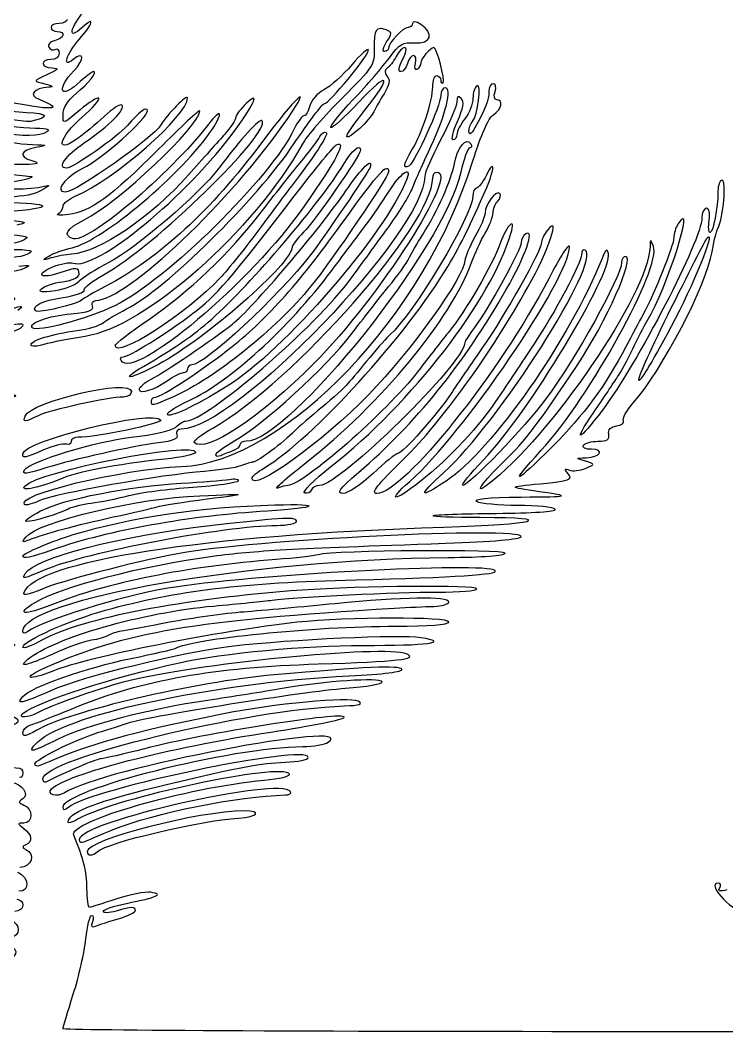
# Model space of a CAD drawing. Extents: x 131 to 482, y 16 to 824.
# Drawn here: x 204.8 to 345.5, y 18.9 to 220.3 of the extents above; entities that cross this region are included whole.
import ezdxf

# ---------------------------------------------------------------- set-up
doc = ezdxf.new("R2010")
doc.units = 0
doc.layers.add('Vrstva_1', color=7, linetype='CONTINUOUS')

msp = doc.modelspace()

# ---------------------------------------------------------------- linework, layer by layer
at = {"layer": 'Vrstva_1', "color": 7}
for points in [[(333.761669, 161.660013)], [(223.742897, 155.541402)], [(224.910941, 152.537414)], [(229.34291, 151.393408)], [(228.542916, 146.811231)], [(230.942897, 144.485688)], [(205.778954, 141.485641)], [(234.1429, 141.938192)], [(239.477278, 136.217962)], [(205.3429, 133.992794)], [(205.782894, 127.64469)], [(208.881445, 122.608715)], [(205.950336, 117.426898)], [(205.342872, 113.648287)], [(205.783801, 110.151921)], [(223.342872, 59.172605)], [(220.182866, 54.788513)]]:
    msp.add_lwpolyline(points, close=True, dxfattribs=at)
for points in [[(243.754503, 133.818917), (243.754447, 133.81903)], [(213.352503, 19.495587), (213.353099, 19.494595)]]:
    msp.add_lwpolyline(points, dxfattribs=at)
for points in [[(217.154642, 218.882069), (214.17353, 216.10474), (214.618059, 218.620148), (217.793146, 222.494797)], [(212.542985, 219.685861), (211.662998, 219.685861), (210.942998, 219.325861), (210.942998, 218.885839)], [(214.143001, 220.485855), (214.143001, 220.045861), (213.423001, 219.685861), (212.542985, 219.685861)], [(216.542982, 216.485858), (219.337546, 219.615959), (219.772834, 221.32131), (217.154642, 218.882069)], [(282.943168, 219.69275), (282.943225, 219.249014), (282.535432, 218.885953), (282.037045, 218.885953)], [(284.543178, 219.500277), (283.594762, 220.092576), (282.943168, 220.170954), (282.943168, 219.69275)], [(210.942998, 218.885839), (210.942998, 218.445846), (211.482998, 218.085846), (212.142988, 218.085846)], [(212.142988, 218.085846), (213.938992, 218.085846), (213.58914, 216.736838), (211.662488, 216.233008)], [(277.699612, 218.391959), (275.684037, 219.165392), (275.209971, 218.440998), (275.29861, 214.723276)], [(277.75347, 215.98937), (278.889086, 217.722501), (278.884267, 217.937395), (277.699612, 218.391959)], [(282.037045, 218.885953), (281.031851, 218.885953), (278.143206, 215.827767), (278.143206, 214.763556)], [(283.384012, 215.801065), (286.607452, 215.523269), (287.311833, 217.771228), (284.543178, 219.500277)], [(210.142834, 198.085861), (204.705048, 194.571694), (165.52296, 204.897657), (143.521234, 215.643175)], [(158.942812, 215.90983), (189.932519, 204.68863), (198.16039, 202.256192), (206.074522, 201.976072)], [(211.662488, 216.233008), (210.719996, 215.986394), (210.2173, 215.41286), (210.517773, 214.926661)], [(215.362324, 212.501906), (213.085083, 210.611962), (213.972667, 213.606907), (216.542982, 216.485858)], [(277.324787, 214.085962), (276.874645, 214.085962), (277.067684, 214.942507), (277.75347, 215.98937)], [(278.322412, 212.862359), (280.337306, 215.642041), (280.969489, 216.009099), (283.384012, 215.801065)], [(210.517773, 214.926661), (210.812462, 214.449874), (211.388661, 214.266869), (211.798267, 214.520032)], [(212.542985, 213.733077), (212.542985, 213.0192), (211.858815, 212.485861), (210.942998, 212.485861)], [(211.798267, 214.520032), (212.207873, 214.773165), (212.542985, 214.419118), (212.542985, 213.733077)], [(215.48478, 210.233735), (217.670944, 212.515597), (217.572724, 214.33629), (215.362324, 212.501906)], [(265.334179, 203.686072), (266.274913, 203.686072), (274.144229, 213.223493), (274.137936, 214.356047)], [(275.29861, 214.723276), (275.376563, 211.4532), (275.068154, 210.974372), (268.961817, 204.881811)], [(274.137936, 214.356047), (274.135102, 214.867559), (272.659073, 213.566683), (270.857854, 211.465219)], [(278.143206, 214.763556), (278.143206, 214.390885), (277.774929, 214.085962), (277.324787, 214.085962)], [(281.391738, 214.885928), (280.955911, 214.885928), (280.172784, 214.075928), (279.651436, 213.085928)], [(280.943042, 212.485946), (281.625653, 213.805928), (281.827565, 214.885928), (281.391738, 214.885928)], [(287.159272, 214.885928), (286.494378, 214.885928), (284.543036, 212.577024), (284.543036, 211.790296)], [(288.998476, 207.874715), (289.467241, 208.34348), (287.751005, 214.885928), (287.159272, 214.885928)], [(210.942998, 212.485861), (208.727949, 212.485861), (208.918239, 210.901266), (211.14284, 210.820592)], [(271.108097, 204.526063), (273.809599, 207.363997), (277.056034, 211.115339), (278.322412, 212.862359)], [(279.651436, 213.085928), (279.130088, 212.095928), (278.330547, 211.043367), (277.874736, 210.74692)], [(280.597385, 210.085937), (280.013618, 210.085937), (280.133921, 210.921279), (280.943042, 212.485946)], [(281.911243, 211.685924), (281.68107, 210.805937), (281.089877, 210.085937), (280.597385, 210.085937)], [(283.129659, 213.28594), (282.689666, 213.28594), (282.14136, 212.56594), (281.911243, 211.685924)], [(283.510942, 211.684847), (283.741115, 212.56543), (283.569619, 213.28594), (283.129659, 213.28594)], [(283.81765, 210.532054), (283.41868, 210.285439), (283.280689, 210.80418), (283.510942, 211.684847)], [(284.543036, 211.790296), (284.543036, 211.344832), (284.216627, 210.778639), (283.81765, 210.532054)], [(136.518752, 210.514734), (140.952818, 205.172022), (189.385716, 190.52314), (206.942831, 189.214469)], [(149.742828, 210.843439), (162.810913, 205.019433), (197.155877, 195.90069), (207.229272, 195.580545)], [(208.562122, 204.577654), (220.384466, 199.86018), (191.207628, 205.723616), (176.94284, 210.931909)], [(210.142862, 209.479209), (207.342856, 208.20308), (207.342856, 208.20308), (209.742866, 207.639128)], [(211.14284, 210.820592), (212.636415, 210.76645), (212.466166, 210.537978), (210.142862, 209.479209)], [(216.170935, 207.602986), (212.63718, 204.500296), (212.071102, 206.670614), (215.48478, 210.233735)], [(215.943114, 205.714063), (218.454157, 207.810255), (220.259089, 210.085852), (219.410708, 210.085852)], [(219.410708, 210.085852), (219.18422, 210.085852), (217.726248, 208.968548), (216.170935, 207.602986)], [(270.857854, 211.465219), (269.056664, 209.363726), (266.544204, 207.107178), (265.274595, 206.450674)], [(273.38273, 202.368132), (279.065288, 209.391109), (278.268695, 210.494494), (272.205275, 203.999046)], [(277.874736, 210.74692), (277.304632, 210.37612), (277.308998, 209.876712), (277.88891, 209.146904)], [(206.859436, 200.189169), (204.066034, 199.630488), (179.984869, 205.437033), (170.942831, 208.849521)], [(209.742866, 207.639128), (211.318305, 207.268923), (211.593152, 207.038438), (210.542859, 206.968252)], [(258.063426, 200.742293), (263.352393, 208.485751), (259.71747, 205.127206), (252.861426, 195.935839)], [(277.88891, 209.146904), (278.500116, 208.377496), (278.323517, 207.426416), (277.246267, 205.685943)], [(286.943046, 207.02846), (286.943046, 208.270063), (287.303046, 209.285943), (287.743039, 209.285943)], [(287.743039, 209.285943), (288.183033, 209.285943), (288.543033, 208.865934), (288.543033, 208.352608)], [(288.543033, 208.352608), (288.543033, 207.839282), (288.747978, 207.624217), (288.998476, 207.874715)], [(294.840765, 200.125928), (295.900923, 201.280734), (296.752365, 207.909751), (295.761912, 207.297609)], [(298.996951, 207.685928), (298.527307, 207.685928), (298.143043, 206.98937), (298.143043, 206.138013)], [(299.343033, 206.08594), (299.63435, 207.003798), (299.48675, 207.685928), (298.996951, 207.685928)], [(170.942831, 207.265238), (179.464995, 204.091767), (201.647798, 198.886961), (206.707895, 198.873609)], [(210.542859, 206.968252), (207.443288, 206.761039), (206.361643, 205.455685), (208.562122, 204.577654)], [(213.343092, 201.552406), (213.343092, 202.820343), (214.287483, 204.331975), (215.943114, 205.714063)], [(238.119653, 204.841276), (238.096976, 205.691244), (234.111067, 201.66086), (232.830573, 199.491959)], [(247.743105, 198.61954), (251.595927, 203.900769), (252.572264, 206.343836), (249.782661, 203.72315)], [(265.274595, 206.450674), (264.005042, 205.794142), (262.742037, 204.363524), (262.467955, 203.271534)], [(277.246267, 205.685943), (276.429266, 204.365934), (275.508941, 202.745934), (275.201099, 202.085943)], [(282.807162, 194.485946), (284.790557, 197.750494), (286.943046, 204.278145), (286.943046, 207.02846)], [(286.632907, 195.28594), (289.559792, 201.50966), (290.857124, 206.885934), (289.432063, 206.885934)], [(289.432063, 206.885934), (288.943115, 206.885934), (288.543033, 206.18589), (288.543033, 205.330252)], [(295.761912, 207.297609), (295.311515, 207.019247), (294.943039, 205.87955), (294.943039, 204.76491)], [(298.143043, 206.138013), (298.143043, 204.516935), (297.25954, 202.24698), (295.320472, 198.88594)], [(299.689115, 204.485924), (299.199288, 204.485924), (299.051717, 205.168082), (299.343033, 206.08594)], [(205.011558, 188.390608), (197.581839, 186.648009), (173.014362, 193.264469), (146.142828, 204.244951)], [(215.872106, 185.339282), (223.419606, 188.465556), (238.214245, 201.4344), (238.119653, 204.841276)], [(220.481354, 204.804709), (220.227369, 205.064079), (218.517398, 203.990173), (216.681369, 202.418589)], [(217.136585, 201.009628), (219.230169, 202.837691), (220.73531, 204.54548), (220.481354, 204.804709)], [(217.607306, 195.956787), (222.595489, 199.392265), (225.845864, 202.649754), (225.064891, 203.430728)], [(225.064891, 203.430728), (224.761754, 203.733865), (223.170355, 202.711748), (221.528415, 201.159354)], [(249.782661, 203.72315), (248.660906, 202.669313), (247.737351, 201.41983), (247.730321, 200.946557)], [(259.302875, 195.684718), (262.25136, 200.085449), (264.965448, 203.686072), (265.334179, 203.686072)], [(268.961817, 204.881811), (265.431521, 201.359537), (261.823102, 197.181354), (260.943086, 195.597014)], [(266.631823, 198.930614), (266.392295, 199.170142), (268.406595, 201.688129), (271.108097, 204.526063)], [(272.205275, 203.999046), (269.379445, 200.971843), (266.871379, 198.691058), (266.631823, 198.930614)], [(288.543033, 205.330252), (288.543033, 203.389909), (283.449294, 192.093222), (282.236349, 191.3436)], [(291.722003, 204.045931), (291.710665, 203.18794), (290.270409, 199.790362), (288.522, 196.495767)], [(292.618063, 204.730923), (291.98469, 205.364268), (291.737225, 205.175112), (291.722003, 204.045931)], [(291.863055, 200.170913), (293.04292, 202.838202), (293.251436, 204.09755), (292.618063, 204.730923)], [(294.943039, 204.76491), (294.943039, 203.650271), (294.223039, 201.822973), (293.343052, 200.704224)], [(299.017502, 201.518107), (300.654794, 202.54062), (301.095043, 204.485924), (299.689115, 204.485924)], [(206.074522, 201.976072), (210.453341, 201.821017), (210.822072, 200.981707), (206.859436, 200.189169)], [(216.681369, 202.418589), (213.356472, 199.572633), (213.343092, 199.569146), (213.343092, 201.552406)], [(217.305899, 190.868428), (220.993716, 192.595691), (230.143102, 200.735858), (230.143102, 202.289584)], [(217.543102, 180.569225), (224.333722, 183.996), (240.543105, 199.264337), (240.543105, 202.23394)], [(230.143102, 202.289584), (230.143102, 203.320261), (228.417029, 202.058844), (226.16462, 199.381975)], [(240.543105, 202.23394), (240.543105, 202.584359), (236.853105, 199.166882), (232.343099, 194.639556)], [(243.003946, 198.567241), (245.307322, 202.061225), (244.831669, 202.881175), (242.354954, 199.685991)], [(262.467955, 203.271534), (262.193845, 202.179543), (261.66558, 201.286091), (261.293902, 201.286091)], [(269.810821, 197.084976), (269.597089, 197.298709), (271.204475, 199.676069), (273.38273, 202.368132)], [(275.201099, 202.085943), (274.43787, 200.449616), (270.292314, 196.603455), (269.810821, 197.084976)], [(294.946271, 192.325663), (296.565392, 197.566328), (298.047232, 200.912145), (299.017502, 201.518107)], [(215.943114, 196.556882), (211.652538, 193.619537), (212.562884, 197.015953), (217.136585, 201.009628)], [(232.830573, 199.491959), (231.308283, 196.91348), (215.917773, 186.085843), (213.774979, 186.085843)], [(242.354954, 199.685991), (234.372563, 189.388148), (218.11638, 175.711096), (215.192557, 176.833077)], [(221.528415, 201.159354), (219.886503, 199.606961), (217.373108, 197.535855), (215.943114, 196.556882)], [(219.857505, 164.514189), (226.095029, 164.675764), (246.910456, 184.413515), (258.063426, 200.742293)], [(221.391218, 169.635061), (231.34074, 175.050255), (255.105417, 198.190431), (252.940541, 200.355307)], [(252.940541, 200.355307), (252.479883, 200.815965), (248.783675, 196.729455), (244.382236, 190.893288)], [(247.730321, 200.946557), (247.721817, 200.473228), (246.733291, 198.978548), (245.530324, 197.624976)], [(261.293902, 201.286091), (260.922251, 201.286091), (260.062135, 200.116091), (259.382529, 198.686069)], [(290.988028, 196.485931), (290.572781, 196.485931), (290.965351, 198.14417), (291.863055, 200.170913)], [(293.343052, 200.704224), (292.463036, 199.585502), (291.743036, 198.178724), (291.743036, 197.578063)], [(294.154838, 198.125943), (294.149169, 198.807931), (294.457011, 199.707931), (294.840765, 200.125928)], [(206.707895, 198.873609), (209.995574, 198.865106), (210.994021, 198.635783), (210.142834, 198.085861)], [(226.16462, 199.381975), (224.222321, 197.073666), (215.376582, 190.885861), (214.01907, 190.885861)], [(215.147259, 175.020945), (221.241124, 176.390135), (237.373234, 190.026057), (243.003946, 198.567241)], [(215.36564, 171.966643), (219.792393, 170.267953), (237.985404, 185.244293), (247.743105, 198.61954)], [(259.382529, 198.686069), (254.83638, 189.120132), (233.767593, 168.354369), (223.648815, 163.466334)], [(245.530324, 197.624976), (244.327357, 196.271433), (241.090362, 192.637332), (238.337014, 189.549184)], [(265.754075, 197.941181), (266.182078, 197.513178), (263.266617, 193.05102), (258.792043, 187.285691)], [(264.479193, 197.143427), (264.888232, 197.87434), (265.461908, 198.23332), (265.754075, 197.941181)], [(291.743036, 197.578063), (291.743036, 196.977373), (291.403276, 196.485931), (290.988028, 196.485931)], [(295.320472, 198.88594), (294.596816, 197.631581), (294.162236, 197.34823), (294.154838, 198.125943)], [(207.229272, 195.580545), (210.464992, 195.477647), (210.481007, 195.463757), (207.911344, 194.980535)], [(214.01907, 190.885861), (212.085927, 190.885861), (213.836519, 193.359657), (217.607306, 195.956787)], [(260.943086, 195.597014), (251.368192, 178.358315), (229.703788, 159.18497), (217.743086, 157.364306)], [(252.861426, 195.935839), (242.785848, 182.428299), (232.556519, 173.007014), (221.827073, 167.353002)], [(226.000976, 162.838715), (233.74194, 166.731676), (251.91114, 184.652192), (259.302875, 195.684718)], [(259.384598, 185.285679), (263.611706, 190.785685), (267.401599, 195.405676), (267.806585, 195.55234)], [(260.551706, 191.950101), (262.30278, 194.075518), (264.070154, 196.412513), (264.479193, 197.143427)], [(267.806585, 195.55234), (269.777004, 196.265962), (267.98205, 192.8664), (261.342913, 183.31132)], [(269.097228, 191.485672), (270.833647, 194.440961), (272.54291, 195.891279), (272.54291, 194.409326)], [(288.522, 196.495767), (286.773562, 193.201143), (285.34303, 189.935065), (285.34303, 189.237827)], [(291.250517, 191.805307), (291.831846, 194.979458), (293.639613, 197.147225), (294.518891, 195.724545)], [(294.518891, 195.724545), (294.804028, 195.26315), (294.705411, 194.885688), (294.29949, 194.885688)], [(207.911344, 194.980535), (204.850295, 194.405102), (204.437628, 193.099351), (207.095618, 192.39942)], [(232.343099, 194.639556), (222.86444, 185.124472), (218.796214, 182.169751), (214.453338, 181.646334)], [(272.54291, 194.409326), (272.54291, 193.429786), (263.458012, 180.323858), (261.244834, 178.11068)], [(282.236349, 191.3436), (280.927111, 190.53445), (281.149177, 191.757005), (282.807162, 194.485946)], [(282.895574, 186.896296), (283.502636, 188.430605), (285.184432, 192.205928), (286.632907, 195.28594)], [(294.29949, 194.885688), (293.893625, 194.885688), (293.100094, 192.711061), (292.536057, 190.053184)], [(209.012264, 186.421011), (203.568129, 183.330085), (184.543943, 185.87177), (169.394207, 191.714117)], [(175.742821, 192.002513), (188.405666, 187.902283), (203.856724, 185.73738), (209.555127, 187.26497)], [(207.095618, 192.39942), (211.120248, 191.339603), (203.285146, 191.294277), (196.142831, 192.335924)], [(236.943048, 131.457231), (257.644352, 132.419197), (285.454318, 161.602894), (294.946271, 192.325663)], [(242.942916, 160.831757), (250.677899, 167.702854), (264.955697, 184.436986), (269.097228, 191.485672)], [(252.761958, 182.085676), (255.295253, 185.385685), (258.800604, 189.824655), (260.551706, 191.950101)], [(269.481464, 180.685672), (276.197987, 190.060951), (278.142894, 192.178233), (278.142894, 190.114724)], [(269.636973, 186.327184), (272.739606, 190.915313), (275.253483, 193.31966), (274.403146, 190.885691)], [(278.262034, 186.285685), (280.626695, 189.980986), (282.857448, 191.503843), (281.777675, 188.685694)], [(284.98252, 177.685682), (287.920233, 182.333565), (290.636391, 188.452091), (291.250517, 191.805307)], [(297.680457, 187.006847), (299.329767, 190.822762), (299.284186, 192.852085), (297.624898, 189.485943)], [(206.139606, 176.971181), (201.59839, 172.374123), (160.868869, 180.996491), (142.02936, 190.543209)], [(213.774979, 186.085843), (211.604859, 186.085843), (213.988711, 189.314731), (217.305899, 190.868428)], [(238.337014, 189.549184), (230.67182, 180.951959), (220.722469, 174.201902), (215.039203, 173.742945)], [(244.382236, 190.893288), (240.464103, 185.69795), (227.849958, 174.882047), (222.448173, 172.086094)], [(292.536057, 190.053184), (289.427584, 175.405351), (258.370957, 136.485694), (249.790966, 136.485694)], [(274.403146, 190.885691), (274.10925, 190.044369), (265.035294, 176.735254), (262.676443, 173.685685)], [(278.142894, 190.114724), (278.142894, 189.095726), (266.89502, 172.517868), (262.69674, 167.349175)], [(287.742898, 190.085669), (292.317619, 190.085669), (276.290169, 165.094214), (263.342897, 152.038998)], [(286.942904, 188.85909), (286.942904, 189.533707), (287.302904, 190.085669), (287.742898, 190.085669)], [(297.624898, 189.485943), (296.91995, 188.05595), (296.02817, 186.88595), (295.643112, 186.88595)], [(206.942831, 189.214469), (207.602821, 189.165146), (206.733634, 188.794517), (205.011558, 188.390608)], [(209.555127, 187.26497), (210.8797, 187.620038), (210.739073, 187.401317), (209.012264, 186.421011)], [(285.34303, 189.237827), (285.34303, 178.166013), (247.539634, 138.885931), (236.884059, 138.885931)], [(243.143949, 139.130022), (259.245842, 148.255795), (286.942904, 179.702872), (286.942904, 188.85909)], [(281.777675, 188.685694), (277.680762, 177.992646), (257.271143, 154.444507), (246.026812, 147.43715)], [(343.728482, 178.885871), (344.806951, 181.043178), (345.459628, 188.48588), (344.570343, 188.48588)], [(344.570343, 188.48588), (344.115184, 188.48588), (343.738828, 187.49588), (343.733981, 186.285883)], [(213.343092, 183.255449), (213.343092, 183.825411), (214.481146, 184.76314), (215.872106, 185.339282)], [(247.053549, 159.794561), (250.888229, 162.803707), (264.7141, 179.047304), (269.636973, 186.327184)], [(258.792043, 187.285691), (258.450554, 186.845669), (255.773174, 183.245669), (252.842292, 179.285669)], [(273.731562, 179.685694), (274.885914, 181.225672), (276.924648, 184.195672), (278.262034, 186.285685)], [(277.97718, 178.896302), (280.075243, 181.761987), (282.288506, 185.361987), (282.895574, 186.896296)], [(289.926369, 171.285931), (292.963691, 176.443512), (294.185537, 178.920737), (297.680457, 187.006847)], [(295.643112, 186.88595), (295.258082, 186.88595), (294.943039, 186.155688), (294.943039, 185.263115)], [(300.281329, 185.814198), (299.562406, 186.533121), (297.401414, 183.679455), (297.368362, 181.967584)], [(299.889581, 184.312602), (300.410249, 184.833269), (300.586535, 185.508992), (300.281329, 185.814198)], [(329.661496, 160.485874), (333.630709, 167.024948), (339.465402, 185.445978), (335.742917, 179.685893)], [(343.733981, 186.285883), (343.719808, 182.92629), (342.801269, 178.085877), (342.176655, 178.085877)], [(205.742812, 170.948013), (198.271026, 167.446375), (165.091357, 174.218428), (141.819993, 183.994809)], [(199.501801, 184.105644), (210.323996, 184.085802), (212.746286, 183.031398), (203.616629, 182.315452)], [(261.342913, 183.31132), (250.851776, 168.212069), (227.443669, 148.439367), (224.910941, 152.537414)], [(239.139643, 161.916831), (243.908906, 165.525732), (246.468535, 168.480312), (259.384598, 185.285679)], [(294.943039, 185.263115), (294.943039, 181.516819), (283.136632, 161.818781), (278.418875, 157.693975)], [(298.942923, 181.971666), (298.942923, 182.738523), (299.368913, 183.791934), (299.889581, 184.312602)], [(214.453338, 181.646334), (212.742714, 181.440255), (211.793108, 181.484759), (212.343114, 181.745263)], [(212.343114, 181.745263), (212.893092, 182.005767), (213.343092, 182.685515), (213.343092, 183.255449)], [(230.342916, 160.691613), (238.291347, 166.104369), (246.526588, 173.963083), (252.761958, 182.085676)], [(297.368362, 181.967584), (297.354189, 181.24251), (296.447272, 179.08251), (295.352561, 177.167594)], [(297.372189, 177.915203), (298.236104, 179.379411), (298.942923, 181.204809), (298.942923, 181.971666)], [(302.519707, 177.88595), (303.542929, 181.354252), (301.704945, 179.647909), (300.365376, 175.885937)], [(305.958784, 167.285934), (309.972643, 174.433436), (312.54378, 181.999871), (309.780624, 178.533043)], [(341.433723, 182.885868), (340.943783, 182.885868), (340.542935, 182.001827), (340.542935, 180.921317)], [(341.972277, 180.485887), (342.183742, 181.926539), (341.969443, 182.885868), (341.433723, 182.885868)], [(198.942809, 180.740013), (206.113385, 180.250072), (206.874459, 180.074013), (204.142825, 179.537244)], [(215.192557, 176.833077), (213.294592, 177.561383), (214.090929, 178.827137), (217.543102, 180.569225)], [(252.842292, 179.285669), (249.91141, 175.325669), (246.215061, 170.700973), (244.628169, 169.008548)], [(247.025288, 155.365937), (254.1157, 161.003764), (260.698513, 168.426028), (269.481464, 180.685672)], [(266.833054, 170.485682), (269.472875, 174.005688), (272.577209, 178.145688), (273.731562, 179.685694)], [(340.542935, 180.921317), (340.542935, 176.704498), (327.646857, 151.828384), (320.732816, 142.708224)], [(335.742917, 179.685893), (335.316387, 179.025874), (334.961915, 177.826224), (334.955169, 177.019965)], [(342.176655, 178.085877), (341.870428, 178.085877), (341.778387, 179.165877), (341.972277, 180.485887)], [(206.542834, 173.856586), (202.387555, 171.457398), (180.149703, 173.933121), (168.232428, 178.121792)], [(198.24404, 177.788154), (203.285089, 177.72806), (206.553294, 177.389943), (206.139606, 176.971181)], [(261.244834, 178.11068), (259.978768, 176.844614), (258.942903, 175.506888), (258.942903, 175.137931)], [(266.679247, 131.459216), (282.860028, 144.196923), (298.593269, 164.577317), (302.519707, 177.88595)], [(270.752803, 169.00285), (272.628176, 171.578551), (275.879146, 176.030589), (277.97718, 178.896302)], [(282.194821, 172.885691), (282.615625, 173.765679), (283.870091, 175.925679), (284.98252, 177.685682)], [(294.663232, 172.069483), (295.289263, 173.820416), (296.508302, 176.450995), (297.372189, 177.915203)], [(301.588554, 166.681956), (305.36263, 173.245436), (307.351757, 178.927455), (305.467795, 177.763124)], [(305.467795, 177.763124), (304.959118, 177.448734), (304.542935, 176.660277), (304.542935, 176.010973)], [(309.780624, 178.533043), (309.099883, 177.678935), (308.542932, 176.468258), (308.542932, 175.842624)], [(341.605701, 177.015175), (343.387162, 178.796608), (338.771764, 167.457685), (334.408961, 159.334469)], [(342.556469, 174.233225), (342.871143, 176.132183), (343.398557, 178.22588), (343.728482, 178.885871)], [(300.365376, 175.885937), (298.857487, 171.651288), (293.40771, 162.237742), (290.219499, 158.360712)], [(295.352561, 177.167594), (294.257849, 175.252677), (293.35765, 173.14594), (293.352123, 172.48595)], [(304.542935, 176.010973), (304.542935, 174.656863), (298.085924, 162.938551), (295.246318, 159.139304)], [(308.542932, 175.842624), (308.542932, 174.338589), (301.466778, 161.836469), (296.78298, 155.065238)], [(308.552145, 134.685893), (318.239178, 145.251496), (332.504476, 171.183402), (330.886432, 175.285871)], [(314.142917, 175.18782), (314.142917, 176.079883), (312.292545, 173.226869), (310.031008, 168.847824)], [(334.955169, 177.019965), (334.940995, 175.485345), (331.05875, 165.810416), (328.799934, 161.685893)], [(330.886432, 175.285871), (330.273298, 176.840476), (330.253795, 176.837556), (330.199143, 175.18354)], [(333.761669, 161.660013), (337.785959, 169.815402), (341.315773, 176.725219), (341.605701, 177.015175)], [(199.742831, 174.667096), (206.444047, 174.757521), (207.819247, 174.593679), (206.542834, 173.856586)], [(210.943111, 172.99165), (209.156519, 172.47172), (209.106941, 172.511348), (210.478314, 173.363216)], [(210.478314, 173.363216), (211.32267, 173.88771), (213.42371, 174.633676), (215.147259, 175.020945)], [(215.039203, 173.742945), (213.886352, 173.649969), (212.043095, 173.311767), (210.943111, 172.99165)], [(258.942903, 175.137931), (258.942903, 171.937191), (241.755766, 156.850016), (232.324872, 151.772145)], [(262.676443, 173.685685), (256.146129, 165.243033), (241.541524, 151.685688), (238.977077, 151.685688)], [(282.358494, 128.490718), (293.031071, 137.885102), (314.142917, 168.902249), (314.142917, 175.18782)], [(289.134454, 130.251005), (300.078794, 140.142557), (320.625666, 172.457008), (317.283987, 174.522274)], [(297.095726, 132.83246), (305.684249, 141.634743), (322.848113, 170.017824), (321.926088, 173.893238)], [(330.199143, 175.18354), (329.894419, 165.958016), (310.293043, 137.230186), (297.905783, 127.854312)], [(316.542926, 173.601326), (316.542926, 172.000715), (311.24262, 162.066898), (306.983906, 155.685855)], [(315.691512, 151.563515), (321.499276, 160.273587), (327.280734, 173.285858), (325.342913, 173.285858)], [(317.283987, 174.522274), (316.876394, 174.774274), (316.542926, 174.359849), (316.542926, 173.601326)], [(321.926088, 173.893238), (321.675222, 174.947811), (321.36378, 174.703266), (320.643241, 172.885861)], [(325.342913, 173.285858), (324.90292, 173.285858), (324.54292, 172.735597), (324.54292, 172.063049)], [(326.855877, 144.109134), (332.654088, 150.712923), (341.458129, 167.604888), (342.556469, 174.233225)], [(204.542821, 171.365783), (206.735647, 171.62572), (206.995867, 171.535294), (205.742812, 170.948013)], [(211.162711, 171.139011), (212.823473, 171.843959), (214.714806, 172.216403), (215.36564, 171.966643)], [(222.448173, 172.086094), (219.897927, 170.766085), (217.256009, 169.08412), (216.577253, 168.348387)], [(253.424415, 131.206819), (262.837225, 136.767118), (281.968872, 157.773657), (289.926369, 171.285931)], [(261.742938, 132.265077), (276.640957, 143.94875), (290.676813, 160.919717), (294.663232, 172.069483)], [(293.352123, 172.48595), (293.326611, 169.391424), (282.575798, 154.392576), (274.237914, 145.817802)], [(278.167499, 167.285679), (279.961716, 169.485676), (281.774018, 172.005676), (282.194821, 172.885691)], [(320.643241, 172.885861), (314.29715, 156.878844), (298.682419, 134.573386), (289.621559, 128.571704)], [(324.54292, 172.063049), (324.54292, 169.404576), (315.308636, 152.757496), (309.488854, 144.924378)], [(212.679473, 170.013657), (208.946585, 168.712356), (207.67261, 169.657569), (211.162711, 171.139011)], [(216.543095, 169.79142), (216.543095, 171.114094), (215.936141, 171.149017), (212.679473, 170.013657)], [(213.246232, 168.254532), (215.287007, 168.528359), (216.543095, 169.113827), (216.543095, 169.79142)], [(217.578988, 166.625518), (217.488847, 167.090428), (219.204204, 168.444737), (221.391218, 169.635061)], [(238.321792, 144.548929), (246.572283, 148.372696), (258.144043, 158.89955), (266.833054, 170.485682)], [(209.046251, 166.866888), (209.542966, 167.386876), (211.432966, 168.011348), (213.246232, 168.254532)], [(216.577253, 168.348387), (215.898469, 167.612655), (213.723105, 166.765606), (211.743105, 166.466069)], [(221.827073, 167.353002), (219.673253, 166.218038), (217.513253, 164.980602), (217.027083, 164.603197)], [(244.628169, 169.008548), (237.981917, 161.92029), (223.742897, 152.738759), (223.742897, 155.541402)], [(262.69674, 167.349175), (255.759029, 158.807849), (243.555199, 149.000797), (235.344506, 145.368822)], [(237.666166, 140.485946), (241.89798, 140.485946), (263.622818, 159.210312), (270.752803, 169.00285)], [(270.635817, 157.679291), (272.984037, 160.762819), (276.37331, 165.085682), (278.167499, 167.285679)], [(310.031008, 168.847824), (300.476976, 150.348444), (281.060623, 126.085946), (275.810264, 126.085946)], [(281.28422, 133.085934), (288.737632, 140.403005), (298.322617, 153.688224), (305.958784, 167.285934)], [(195.899306, 165.776117), (205.27158, 165.677187), (206.553719, 164.391477), (197.833952, 163.836227)], [(211.743105, 166.466069), (208.985675, 166.048894), (208.354484, 166.142693), (209.046251, 166.866888)], [(213.363899, 165.113915), (215.772469, 165.48035), (217.669243, 166.16058), (217.578988, 166.625518)], [(272.142941, 130.261181), (283.533987, 140.033197), (292.992038, 151.731694), (301.588554, 166.681956)], [(202.948106, 162.859918), (205.378957, 163.533345), (205.556321, 163.492753), (204.310437, 162.54805)], [(207.899127, 162.46338), (206.954793, 163.407713), (209.151105, 164.472973), (213.363899, 165.113915)], [(223.648815, 163.466334), (218.03874, 160.756271), (208.217373, 158.145137), (207.254784, 159.107754)], [(217.027083, 164.603197), (215.786755, 163.640381), (208.443549, 161.918957), (207.899127, 162.46338)], [(214.984976, 161.876835), (218.46113, 162.192047), (219.507653, 162.568772), (219.192043, 163.391244)], [(219.192043, 163.391244), (218.96102, 163.993408), (219.260358, 164.49874), (219.857505, 164.514189)], [(207.254784, 159.107754), (206.362862, 159.999676), (210.456998, 161.466265), (214.984976, 161.876835)], [(221.343086, 160.090781), (222.003105, 160.645691), (224.099155, 161.882249), (226.000976, 162.838715)], [(225.283669, 153.285676), (226.455795, 153.285676), (233.681845, 157.786923), (239.139643, 161.916831)], [(328.799934, 161.685893), (328.077043, 160.365883), (326.542876, 157.485883), (325.390649, 155.285887)], [(334.408961, 159.334469), (326.160935, 143.977238), (325.755269, 145.434671), (333.761669, 161.660013)], [(205.342815, 159.662551), (205.342815, 158.394359), (199.793231, 157.200208), (195.992623, 157.650605)], [(202.064547, 159.483402), (203.867609, 159.941055), (205.342815, 160.021729), (205.342815, 159.662551)], [(216.143099, 158.540967), (218.343095, 158.838463), (220.683095, 159.535871), (221.343086, 160.090781)], [(223.742897, 155.541402), (223.742897, 155.902054), (226.712897, 158.21966), (230.342916, 160.691613)], [(229.34291, 151.393408), (235.695351, 155.085959), (239.257933, 157.558394), (242.942916, 160.831757)], [(230.858878, 148.842227), (233.630198, 150.275339), (242.985039, 156.601956), (247.053549, 159.794561)], [(295.246318, 159.139304), (294.199455, 157.738677), (293.342939, 156.399279), (293.342939, 156.162869)], [(326.770186, 154.88589), (327.692721, 156.86589), (328.993824, 159.38589), (329.661496, 160.485874)], [(206.943086, 155.679931), (206.943086, 156.566438), (211.099329, 157.85898), (216.143099, 158.540967)], [(217.743086, 157.364306), (214.663102, 156.895483), (210.973102, 156.171175), (209.543108, 155.754765)], [(247.554431, 136.615606), (253.145089, 139.758746), (265.745373, 151.257543), (270.635817, 157.679291)], [(278.418875, 157.693975), (277.910595, 157.249559), (276.110595, 155.223043), (274.418878, 153.190602)], [(290.219499, 158.360712), (289.077392, 156.97182), (286.235915, 153.340072), (283.905099, 150.290135)], [(209.543108, 155.754765), (208.113086, 155.338356), (206.943086, 155.304595), (206.943086, 155.679931)], [(231.727357, 145.285682), (232.93931, 145.285682), (241.16222, 150.703994), (247.025288, 155.365937)], [(293.342939, 156.162869), (293.342939, 152.176706), (268.492626, 127.727065), (264.409603, 127.696082)], [(306.983906, 155.685855), (305.368781, 153.265861), (302.342797, 148.708431), (300.259474, 145.558233)], [(325.390649, 155.285887), (321.385465, 147.638551), (316.978781, 141.64954), (310.821846, 135.485887)], [(224.910941, 152.537414), (224.656673, 152.948976), (224.824201, 153.285676), (225.283669, 153.285676)], [(274.418878, 153.190602), (272.727162, 151.158161), (270.769414, 148.818161), (270.068321, 147.990614)], [(296.78298, 155.065238), (294.73645, 152.106633), (291.946422, 148.017458), (290.582929, 145.978214)], [(323.747008, 149.285877), (324.487219, 150.38589), (325.84765, 152.90589), (326.770186, 154.88589)], [(232.324872, 151.772145), (226.734639, 148.762233), (224.279977, 148.45045), (229.34291, 151.393408)], [(238.977077, 151.685688), (238.518261, 151.685688), (238.142897, 151.325688), (238.142897, 150.885694)], [(263.342897, 152.038998), (252.606393, 141.212976), (241.707436, 133.987805), (239.477278, 136.217962)], [(301.203468, 132.562715), (305.304123, 136.508258), (308.082643, 140.152224), (315.691512, 151.563515)], [(205.778954, 141.485698), (206.908418, 144.412923), (226.9429, 149.074016), (226.9429, 146.409562)], [(237.266396, 150.085672), (236.784308, 150.085672), (235.434308, 149.412926), (234.266406, 148.590652)], [(238.142897, 150.885694), (238.142897, 150.445672), (237.748484, 150.085672), (237.266396, 150.085672)], [(283.905099, 150.290135), (277.93965, 142.484202), (261.056472, 127.685934), (258.116179, 127.685934)], [(318.923405, 142.146794), (320.836195, 144.973304), (323.006825, 148.185893), (323.747008, 149.285877)], [(228.542916, 146.811231), (228.542916, 147.269594), (229.585102, 148.18354), (230.858878, 148.842227)], [(234.266406, 148.590652), (231.511839, 146.651301), (228.542916, 145.728255), (228.542916, 146.811231)], [(246.026812, 147.43715), (239.532582, 143.390013), (234.1429, 140.896091), (234.1429, 141.938192)], [(270.068321, 147.990614), (269.367199, 147.163039), (267.040494, 145.045928), (264.897842, 143.285953)], [(192.699842, 146.598633), (205.24193, 146.477877), (208.156768, 145.072346), (196.703666, 144.667956)], [(225.359155, 145.285682), (222.482245, 145.285682), (210.582913, 142.684894), (208.382632, 141.575216)], [(226.9429, 146.409562), (226.9429, 145.791439), (226.230214, 145.285682), (225.359155, 145.285682)], [(235.344506, 145.368822), (230.955766, 143.427458), (230.942897, 143.424879), (230.942897, 144.485688)], [(230.942897, 144.485688), (230.942897, 144.925682), (231.295924, 145.285682), (231.727357, 145.285682)], [(274.237914, 145.817802), (264.908358, 136.223178), (250.942938, 126.208857), (250.942938, 129.113461)], [(290.582929, 145.978214), (287.714721, 141.68846), (280.962516, 134.092488), (279.999247, 134.071937)], [(300.259474, 145.558233), (296.144702, 139.336243), (290.565553, 133.321861), (284.353994, 128.411915)], [(234.1429, 141.938192), (234.1429, 142.308879), (236.023404, 143.483726), (238.321792, 144.548929)], [(264.897842, 143.285953), (262.75519, 141.52595), (260.268809, 139.345002), (259.372579, 138.439389)], [(309.488854, 144.924378), (305.276173, 139.254321), (294.161981, 127.685849), (292.927266, 127.685849)], [(324.892715, 140.566904), (324.632211, 140.988557), (325.515543, 142.582564), (326.855877, 144.109134)], [(208.382632, 141.575216), (205.713445, 140.229014), (205.288447, 140.214387), (205.778954, 141.485641)], [(205.3429, 133.992794), (205.3429, 136.562655), (231.424362, 142.942791), (232.804012, 140.710422)], [(320.732816, 142.708224), (315.889342, 136.319301), (314.737965, 135.96205), (318.923405, 142.146794)], [(232.804012, 140.710422), (233.225212, 140.028917), (219.873436, 137.240759), (216.342913, 137.272932)], [(226.909536, 137.289317), (231.348563, 137.787959), (235.011889, 138.624265), (235.77251, 139.312602)], [(235.77251, 139.312602), (236.485593, 139.957937), (237.337744, 140.485946), (237.666166, 140.485946)], [(239.477278, 136.217962), (239.184516, 136.510724), (240.834535, 137.821153), (243.143949, 139.130022)], [(321.977849, 137.885896), (321.820526, 138.822775), (322.342157, 139.370967), (323.554649, 139.543087)], [(323.554649, 139.543087), (324.551169, 139.684535), (325.153304, 140.14525), (324.892715, 140.566904)], [(194.942812, 137.27503), (205.765688, 137.225707), (203.978529, 135.631049), (192.650576, 135.22955)], [(205.671804, 130.77068), (206.727851, 132.479405), (219.794604, 136.490088), (226.909536, 137.289317)], [(216.342913, 137.272932), (215.57291, 137.281436), (214.94291, 136.895726), (214.94291, 136.419052)], [(235.995936, 137.780844), (236.309732, 136.963106), (235.343854, 136.543465), (232.28153, 136.166995)], [(236.884059, 138.885931), (236.096425, 138.885931), (235.741385, 138.44418), (235.995936, 137.780844)], [(259.372579, 138.439389), (257.228056, 136.272472), (252.007858, 132.375487), (251.188843, 132.330076)], [(319.825077, 136.485893), (321.655436, 136.485893), (322.158047, 136.812728), (321.977849, 137.885896)], [(205.782894, 127.64469), (208.671936, 130.529792), (239.742913, 136.63182), (239.742913, 134.314072)], [(213.942903, 135.894983), (213.392897, 136.083487), (211.383048, 135.57342), (209.476579, 134.761663)], [(232.28153, 136.166995), (227.325266, 135.557688), (215.156132, 132.846831), (210.143061, 131.235307)], [(214.94291, 136.419052), (214.94291, 135.942378), (214.49291, 135.706564), (213.942903, 135.894983)], [(243.754447, 133.81903), (243.760116, 134.185691), (245.470768, 135.444161), (247.554431, 136.615606)], [(248.542957, 135.778989), (248.542957, 135.390302), (247.912957, 134.850076), (247.142954, 134.578488)], [(249.790966, 136.485694), (249.104557, 136.485694), (248.542957, 136.167676), (248.542957, 135.778989)], [(310.821846, 135.485887), (303.195713, 127.851449), (301.851694, 127.377723), (308.552145, 134.685893)], [(318.542797, 134.885877), (317.350205, 134.885877), (316.661244, 135.230372), (316.942781, 135.685871)], [(316.942781, 135.685871), (317.214624, 136.125893), (318.511757, 136.485893), (319.825077, 136.485893)], [(209.476579, 134.761663), (205.497473, 133.067367), (205.3429, 133.038624), (205.3429, 133.992794)], [(233.608088, 132.950494), (226.866535, 132.339572), (216.253621, 130.394183), (213.742919, 129.309109)], [(239.742913, 134.314072), (239.742913, 133.869855), (236.982251, 133.256239), (233.608088, 132.950494)], [(244.742973, 133.618507), (244.192966, 133.361972), (243.748154, 133.452397), (243.754503, 133.818917)], [(247.142954, 134.578488), (246.372951, 134.306929), (245.292951, 133.874872), (244.742973, 133.618507)], [(275.810264, 126.085946), (274.551993, 126.085946), (275.868091, 127.768762), (281.28422, 133.085934)], [(279.999247, 134.071937), (279.638254, 134.063433), (277.414843, 132.264227), (275.058289, 130.07194)], [(317.342778, 132.514356), (315.342794, 133.126384), (315.342794, 133.126384), (317.495565, 133.206151)], [(317.495565, 133.206151), (320.314791, 133.310466), (321.29691, 134.885877), (318.542797, 134.885877)], [(205.690088, 123.87223), (203.744755, 125.817562), (224.623338, 130.884746), (236.943048, 131.457231)], [(210.143061, 131.235307), (206.007993, 129.906028), (205.077691, 129.809339), (205.671804, 130.77068)], [(248.713149, 131.598539), (247.706708, 131.21589), (244.466708, 130.718069), (241.513149, 130.49229)], [(251.188843, 132.330076), (250.833634, 132.310233), (249.71959, 131.981187), (248.713149, 131.598539)], [(250.942938, 129.113461), (250.942938, 129.45858), (252.059618, 130.400617), (253.424415, 131.206819)], [(256.008365, 127.152227), (255.202362, 126.858671), (257.782938, 129.159468), (261.742938, 132.265077)], [(261.439262, 126.187172), (260.873127, 126.375959), (263.21531, 128.732343), (266.679247, 131.459216)], [(292.927266, 127.685849), (292.458019, 127.685849), (294.333817, 130.001839), (297.095726, 132.83246)], [(297.905783, 127.854312), (294.875405, 125.56063), (296.837121, 128.361543), (301.203468, 132.562715)], [(313.954271, 129.939959), (313.11652, 130.9716), (313.14892, 131.109109), (314.142775, 130.740775)], [(314.142775, 130.740775), (314.802794, 130.496145), (316.242794, 130.657436), (317.342778, 131.099216)], [(317.342778, 131.099216), (319.342791, 131.902299), (319.342791, 131.902299), (317.342778, 132.514356)], [(213.742919, 129.309109), (208.966286, 127.244721), (204.433291, 126.296901), (205.782894, 127.64469)], [(241.513149, 130.49229), (233.163247, 129.853956), (211.63828, 126.048898), (208.714428, 124.694306)], [(236.942906, 128.144211), (240.902906, 128.365597), (245.150793, 128.707739), (246.382673, 128.904293)], [(246.382673, 128.904293), (247.614554, 129.100734), (248.43011, 128.950498), (248.195032, 128.57006)], [(269.058308, 126.11469), (267.689769, 126.137367), (268.313505, 126.976025), (272.142941, 130.261181)], [(275.058289, 130.07194), (272.614371, 127.798356), (270.036714, 126.098306), (269.058308, 126.11469)], [(289.621559, 128.571704), (284.098054, 124.913083), (283.917402, 125.535827), (289.134454, 130.251005)], [(308.354258, 128.04103), (314.196917, 128.618504), (314.848063, 128.839294), (313.954271, 129.939959)], [(208.881445, 122.608715), (213.466541, 124.993502), (226.468664, 127.558318), (236.942906, 128.144211)], [(239.182588, 127.293364), (234.460834, 126.971518), (228.692727, 126.21206), (226.364604, 125.605644)], [(248.195032, 128.57006), (247.96004, 128.189735), (243.904371, 127.615209), (239.182588, 127.293364)], [(258.116179, 127.685934), (257.762869, 127.685934), (256.81434, 127.445839), (256.008365, 127.152227)], [(264.409603, 127.696082), (263.67628, 127.690413), (262.93828, 127.271934), (262.76959, 126.76595)], [(284.353994, 128.411915), (279.171927, 124.31571), (277.682292, 124.374501), (282.358494, 128.490718)], [(308.142794, 126.437414), (301.742787, 127.387616), (301.742787, 127.387616), (308.354258, 128.04103)], [(205.950336, 117.426898), (208.452932, 120.50898), (228.080727, 125.177272), (240.542878, 125.654428)], [(226.364604, 125.605644), (224.036481, 124.999257), (220.694689, 124.32257), (218.938399, 124.101893)], [(242.032088, 124.943726), (237.351152, 124.342271), (232.851152, 123.639052), (232.032081, 123.381043)], [(240.542878, 125.654428), (250.542884, 126.037304), (250.542884, 126.037304), (242.032088, 124.943726)], [(262.76959, 126.76595), (262.600929, 126.259937), (262.00228, 125.99949), (261.439262, 126.187172)], [(295.742778, 124.485874), (294.928611, 125.012041), (297.758041, 125.297688), (304.542794, 125.374309)], [(304.542794, 125.374309), (314.542772, 125.487128), (314.542772, 125.487128), (308.142794, 126.437414)], [(208.714428, 124.694306), (207.268702, 124.024507), (205.90776, 123.654557), (205.690088, 123.87223)], [(214.344034, 122.99142), (212.257508, 121.935175), (207.390903, 120.480463), (206.086116, 120.522954)], [(218.938399, 124.101893), (217.182138, 123.881357), (215.114661, 123.381524), (214.344034, 122.99142)], [(215.342878, 117.89915), (227.372349, 121.44498), (240.555379, 123.388356), (255.513577, 123.820951)], [(232.032081, 123.381043), (231.21301, 123.12309), (227.302872, 122.206564), (223.342872, 121.344435)], [(255.513577, 123.820951), (265.371766, 124.10606), (264.263477, 123.206457), (253.987603, 122.582353)], [(303.895559, 123.698126), (300.071537, 123.703795), (296.402797, 124.059345), (295.742778, 124.485874)], [(299.598832, 122.130283), (306.785083, 122.178756), (311.572857, 122.513641), (311.303735, 122.949071)], [(311.303735, 122.949071), (311.053153, 123.354312), (307.719609, 123.691408), (303.895559, 123.698126)], [(206.086116, 120.522954), (205.457335, 120.542797), (206.715237, 121.482028), (208.881445, 122.608715)], [(223.342872, 121.344435), (216.00834, 119.747679), (209.420368, 117.975685), (206.542891, 116.825613)], [(253.987603, 122.582353), (238.51588, 121.642668), (222.358569, 118.738375), (211.417631, 114.93034)], [(242.542862, 119.709553), (258.230302, 121.50462), (259.742869, 121.572879), (259.742869, 120.485707)], [(296.409458, 121.285871), (291.056117, 121.285871), (286.84766, 121.457367), (287.057339, 121.667102)], [(287.057339, 121.667102), (287.267102, 121.876866), (292.910683, 122.085213), (299.598832, 122.130283)], [(289.142787, 119.386176), (307.369757, 119.94205), (312.510189, 121.285871), (296.409458, 121.285871)], [(205.547165, 106.30406), (207.646305, 112.634192), (241.509691, 117.933562), (289.142787, 119.386176)], [(205.783801, 110.151921), (207.692169, 113.239757), (224.740721, 117.672491), (242.542862, 119.709553)], [(255.942884, 119.673213), (245.532506, 119.638913), (217.816957, 114.346658), (209.598355, 110.823761)], [(304.542794, 117.500173), (304.542794, 119.543556), (250.538434, 116.857389), (236.142799, 114.097946)], [(259.742869, 120.485707), (259.742869, 120.045713), (258.032869, 119.680072), (255.942884, 119.673213)], [(206.542891, 116.825613), (205.16925, 116.276627), (205.085401, 116.361694), (205.950336, 117.426898)], [(205.342872, 113.648287), (205.342872, 114.151578), (211.481014, 116.760841), (215.342878, 117.89915)], [(289.542784, 116.181553), (298.684205, 116.49668), (304.542794, 117.011707), (304.542794, 117.500173)], [(211.417631, 114.93034), (206.631417, 113.264504), (205.342872, 112.992548), (205.342872, 113.648287)], [(243.159143, 113.613307), (251.872305, 114.75618), (257.935243, 115.091858), (289.542784, 116.181553)], [(301.342791, 114.227093), (301.342791, 115.040438), (267.268768, 114.742517), (264.142777, 113.901817)], [(205.342787, 98.66948), (205.342787, 105.023395), (251.582236, 113.04618), (289.942781, 113.348041)], [(207.782906, 104.39331), (212.931899, 107.524602), (229.338034, 111.800494), (243.159143, 113.613307)], [(236.142799, 114.097946), (226.975158, 112.340665), (212.569206, 108.572428), (209.024906, 107.004614)], [(255.742787, 112.936904), (237.946314, 111.537666), (222.104245, 108.361672), (211.238623, 104.014715)], [(264.142777, 113.901817), (263.26279, 113.665124), (259.48279, 113.230942), (255.742787, 112.936904)], [(289.942781, 113.348041), (296.846192, 113.402466), (301.342791, 113.749087), (301.342791, 114.227093)], [(209.598355, 110.823761), (205.44696, 109.044283), (205.056771, 108.975543), (205.783801, 110.151921)], [(299.368346, 110.726957), (297.616791, 112.478513), (250.037921, 109.916929), (234.182273, 107.217439)], [(221.788522, 102.850583), (236.062834, 106.773817), (249.092481, 108.357477), (271.610283, 108.906094)], [(271.610283, 108.906094), (291.490186, 109.39045), (300.137613, 109.95772), (299.368346, 110.726957)], [(209.024906, 107.004614), (206.613643, 105.937994), (205.340746, 105.6816), (205.547165, 106.30406)], [(234.182273, 107.217439), (224.899603, 105.637011), (209.248843, 100.814173), (206.342793, 98.638583)], [(260.942803, 106.847575), (237.145782, 105.118668), (216.91262, 101.223581), (209.142799, 96.875546)], [(295.742778, 107.096457), (295.742778, 107.86011), (272.602267, 107.694567), (260.942803, 106.847575)], [(287.942797, 106.463367), (292.232778, 106.452028), (295.742778, 106.73606), (295.742778, 107.096457)], [(243.342799, 103.688561), (248.182787, 104.12589), (253.402787, 104.649817), (254.942793, 104.852891)], [(254.942793, 104.852891), (259.928028, 105.510246), (279.929316, 106.486356), (287.942797, 106.463367)], [(290.142794, 104.485748), (290.142794, 105.62125), (280.873111, 105.483175), (267.520031, 104.148822)], [(211.238623, 104.014715), (205.492853, 101.716072), (203.702944, 101.912145), (207.782906, 104.39331)], [(205.342787, 95.516419), (205.342787, 96.716353), (214.776091, 100.923279), (221.788522, 102.850583)], [(206.323461, 93.078482), (211.716658, 97.420989), (229.092043, 102.400923), (243.342799, 103.688561)], [(209.863905, 91.453153), (226.013363, 98.592491), (239.194834, 100.833222), (279.342799, 103.264016)], [(267.520031, 104.148822), (261.262551, 103.523528), (253.082784, 102.776683), (249.34278, 102.489194)], [(279.342799, 103.264016), (281.98279, 103.42389), (285.492784, 103.584161), (287.142775, 103.620217)], [(287.142775, 103.620217), (288.792794, 103.656217), (290.142794, 104.045754), (290.142794, 104.485748)], [(249.34278, 102.489194), (245.602777, 102.201732), (238.942777, 101.281294), (234.542784, 100.443798)], [(290.142794, 100.485865), (290.142794, 101.561613), (269.905697, 101.529043), (259.911275, 100.437109)], [(259.911275, 100.437109), (244.661363, 98.771131), (217.750371, 93.416542), (211.484614, 90.801468)], [(234.542784, 100.443798), (230.14279, 99.606302), (225.82279, 98.812715), (224.942803, 98.680252)], [(235.681007, 95.244009), (238.85598, 97.181348), (263.302957, 99.648964), (279.542784, 99.671244)], [(279.542784, 99.671244), (286.066403, 99.679748), (290.142794, 99.993515), (290.142794, 100.485865)], [(206.342793, 98.638583), (205.714777, 98.168428), (205.342787, 98.179909), (205.342787, 98.66948)], [(209.142799, 96.875546), (207.052787, 95.705972), (205.342787, 95.094369), (205.342787, 95.516419)], [(219.012242, 96.874271), (217.755133, 96.715247), (214.288418, 95.479483), (211.30844, 94.128293)], [(222.32033, 97.801512), (221.757965, 97.450611), (220.269322, 97.03338), (219.012242, 96.874271)], [(224.942803, 98.680252), (224.062787, 98.547874), (222.882667, 98.152384), (222.32033, 97.801512)], [(284.542781, 97.372913), (280.573177, 97.995203), (258.631603, 97.001093), (247.342796, 95.687461)], [(272.942793, 95.84246), (285.974702, 95.805043), (290.628113, 96.418942), (284.542781, 97.372913)], [(197.660443, 95.214671), (203.38878, 96.568356), (205.650374, 96.37268), (201.688021, 94.86618)], [(247.342796, 95.687461), (237.354554, 94.525172), (217.204135, 89.624891), (210.878992, 86.820038)], [(281.74278, 94.137477), (277.33176, 95.957972), (238.906182, 92.13154), (225.342799, 88.521165)], [(226.880992, 93.245074), (231.467023, 94.189493), (235.427023, 95.089039), (235.681007, 95.244009)], [(236.542796, 92.403326), (245.195269, 94.307414), (261.781716, 95.87452), (272.942793, 95.84246)], [(211.30844, 94.128293), (206.085861, 91.760287), (204.190588, 91.36114), (206.323461, 93.078482)], [(205.317927, 85.655849), (206.868138, 87.523767), (217.825149, 91.380132), (226.880992, 93.245074)], [(264.142777, 92.149483), (279.889858, 92.635739), (284.201433, 93.122759), (281.74278, 94.137477)], [(211.484614, 90.801468), (206.362806, 88.663861), (204.892078, 89.255197), (209.863905, 91.453153)], [(205.409458, 82.34742), (208.440629, 84.726482), (222.941429, 89.410139), (236.542796, 92.403326)], [(215.74279, 83.478728), (229.13788, 88.95892), (243.366384, 91.507946), (264.142777, 92.149483)], [(280.817552, 91.088504), (280.328661, 91.879512), (273.517007, 91.581619), (255.34279, 89.97446)], [(270.318875, 89.772548), (277.038261, 90.105279), (281.109804, 90.615628), (280.817552, 91.088504)], [(207.786563, 76.138611), (212.467073, 81.77828), (242.906831, 88.415065), (270.318875, 89.772548)], [(255.34279, 89.97446), (239.582443, 88.58075), (214.415269, 82.692709), (207.973763, 78.892129)], [(276.875836, 88.594214), (276.328579, 89.479644), (265.569143, 88.75182), (256.942777, 87.245802)], [(210.878992, 86.820038), (204.944236, 84.188296), (203.922431, 83.974365), (205.317927, 85.655849)], [(225.342799, 88.521165), (219.982995, 87.09446), (210.527977, 83.716214), (208.287417, 82.427357)], [(226.54279, 80.469411), (230.817379, 81.842683), (261.516733, 86.726891), (269.531722, 87.308901)], [(256.942777, 87.245802), (253.422799, 86.631279), (246.762799, 85.574353), (242.14278, 84.897099)], [(269.531722, 87.308901), (273.815637, 87.619946), (277.120466, 88.198356), (276.875836, 88.594214)], [(242.14278, 84.897099), (230.526091, 83.194157), (217.817155, 79.897635), (212.365621, 77.173257)], [(272.100762, 84.717326), (270.395609, 85.671581), (255.19074, 84.229767), (244.942787, 82.14205)], [(269.305914, 83.796746), (272.461924, 83.908431), (273.14445, 84.133247), (272.100762, 84.717326)], [(198.809779, 81.817058), (202.845691, 82.624734), (206.399826, 80.974403), (203.037908, 79.853754)], [(206.74279, 79.934315), (207.512793, 80.173559), (211.562793, 81.768614), (215.74279, 83.478728)], [(209.342784, 69.263206), (209.342784, 73.27165), (249.939643, 83.111301), (269.305914, 83.796746)], [(269.342793, 81.521291), (269.342793, 82.76502), (241.700122, 78.412677), (229.551114, 75.256101)], [(208.287417, 82.427357), (206.480217, 81.38778), (204.102629, 81.321789), (205.409458, 82.34742)], [(244.942787, 82.14205), (225.749713, 78.232025), (219.47667, 76.463518), (208.742803, 71.936447)], [(266.14279, 76.562957), (272.683621, 81.210784), (220.965965, 71.292104), (213.643763, 66.494438)], [(254.74278, 78.59571), (262.772793, 79.811745), (269.342793, 81.128239), (269.342793, 81.521291)], [(205.342787, 78.419537), (205.342787, 79.013367), (205.972787, 79.695043), (206.74279, 79.934315)], [(207.973763, 78.892129), (205.998837, 77.726891), (205.342787, 77.609055), (205.342787, 78.419537)], [(211.062677, 67.26498), (214.153971, 70.275487), (234.286277, 75.497868), (254.74278, 78.59571)], [(220.463269, 78.542532), (222.487007, 79.178258), (225.22278, 80.045348), (226.54279, 80.469411)], [(203.322251, 78.111553), (205.391458, 75.825071), (182.835587, 74.527398), (173.091095, 76.372271)], [(212.365621, 77.173257), (207.136466, 74.560054), (206.324141, 74.37651), (207.786563, 76.138611)], [(207.742796, 72.233603), (207.742796, 73.129181), (215.537873, 76.995269), (220.463269, 78.542532)], [(261.045473, 75.697994), (263.189004, 75.703663), (265.482799, 76.093965), (266.14279, 76.562957)], [(213.34278, 63.631814), (213.34278, 67.138044), (247.00947, 75.653887), (261.045473, 75.697994)], [(262.142793, 73.533118), (262.142793, 76.328277), (218.926777, 67.324252), (214.429867, 63.592129)], [(229.551114, 75.256101), (225.380217, 74.172529), (221.511832, 73.285852), (220.95474, 73.285852)], [(220.95474, 73.285852), (220.151117, 73.285852), (215.32862, 71.252702), (209.942793, 68.643213)], [(258.453218, 70.230756), (256.998081, 72.585213), (223.791738, 65.524252), (216.353656, 61.278718)], [(233.953177, 68.154378), (249.745215, 71.884091), (252.298295, 72.361389), (257.606028, 72.576113)], [(257.606028, 72.576113), (260.101253, 72.677027), (262.142793, 73.107723), (262.142793, 73.533118)], [(197.142866, 71.152781), (204.477936, 71.746838), (205.342872, 71.67858), (205.342872, 70.505575)], [(205.342872, 70.505575), (205.342872, 69.784328), (205.055694, 69.371717), (204.70468, 69.588652)], [(208.742803, 71.936447), (208.192796, 71.704573), (207.742796, 71.838085), (207.742796, 72.233603)], [(203.044995, 68.500913), (205.086336, 68.481071), (206.727936, 66.144643), (205.313902, 65.270721)], [(209.942793, 68.643213), (209.612784, 68.483339), (209.342784, 68.762268), (209.342784, 69.263206)], [(215.466043, 58.08583), (214.355061, 60.790791), (237.863996, 67.556523), (253.387196, 68.999244)], [(258.647136, 66.717043), (256.733212, 69.813808), (216.542869, 60.693789), (216.542869, 57.162671)], [(253.387196, 68.999244), (256.418028, 69.281008), (258.697735, 69.835124), (258.453218, 70.230756)], [(213.643763, 66.494438), (212.113026, 65.491455), (209.915297, 66.147591), (211.062677, 67.26498)], [(214.598812, 61.376513), (215.652421, 63.081241), (222.23787, 65.38748), (233.953177, 68.154378)], [(257.590097, 66.058753), (258.386066, 66.072926), (258.861719, 66.369798), (258.647136, 66.717043)], [(205.313902, 65.270721), (204.382834, 64.695288), (204.426403, 64.483172), (205.565335, 64.046098)], [(223.342872, 59.172605), (231.315795, 62.456939), (248.374721, 65.88703), (257.590097, 66.058753)], [(205.565335, 64.046098), (207.388466, 63.346507), (207.370636, 60.496413), (205.542658, 60.463219)], [(214.429867, 63.592129), (213.61845, 62.918731), (213.34278, 62.928822), (213.34278, 63.631814)], [(249.447662, 62.885707), (240.386746, 62.885707), (218.142884, 57.131631), (218.142884, 54.787805)], [(248.341697, 61.464926), (252.130569, 61.710973), (253.044969, 62.885707), (249.447662, 62.885707)], [(205.542658, 60.463219), (204.209297, 60.440542), (204.209297, 60.38725), (205.542658, 59.375055)], [(216.353656, 61.278718), (214.534267, 60.240246), (213.917817, 60.27463), (214.598812, 61.376513)], [(220.182866, 54.788513), (222.139848, 56.598265), (240.523801, 60.957071), (248.341697, 61.464926)], [(205.542658, 59.375055), (207.185448, 58.127953), (207.349007, 56.811628), (205.942654, 56.155294)], [(217.542875, 56.754907), (218.092881, 56.997269), (220.702881, 58.085065), (223.342872, 59.172605)], [(218.107678, 47.485843), (218.077064, 50.801754), (217.48964, 53.158791), (215.466043, 58.08583)], [(216.542869, 57.162671), (216.542869, 56.696202), (216.992869, 56.512687), (217.542875, 56.754907)], [(205.942654, 55.222016), (207.947543, 54.286413), (207.079716, 51.692031), (204.742636, 51.634517)], [(205.942654, 56.155294), (205.142632, 55.782028), (205.142632, 55.59531), (205.942654, 55.222016)], [(218.142884, 54.787805), (218.142884, 53.885565), (219.20684, 53.885962), (220.182866, 54.788513)], [(175.791634, 51.543156), (198.058711, 51.295691), (207.708043, 51.969317), (190.742888, 52.587071)], [(204.342639, 50.712265), (206.619171, 49.61435), (206.761754, 46.888668), (204.542765, 46.888668)], [(343.790135, 48.485764), (341.454076, 48.485764), (345.747657, 43.611761), (349.342923, 42.182334)], [(344.070765, 47.569124), (344.38235, 48.073294), (344.256151, 48.485764), (343.790135, 48.485764)], [(218.568025, 43.68583), (218.334166, 43.68583), (218.126982, 45.39583), (218.107678, 47.485843)], [(230.845782, 46.681342), (229.69245, 46.841216), (226.553788, 46.232787), (223.871023, 45.329046)], [(225.94278, 44.476384), (232.121486, 45.690548), (233.504453, 46.312469), (230.845782, 46.681342)], [(345.504784, 47.154501), (344.110365, 46.804564), (343.675871, 46.93028), (344.070765, 47.569124)], [(204.142768, 45.288652), (204.802758, 45.288652), (205.342758, 44.748652), (205.342758, 44.088661)], [(223.871023, 45.329046), (221.188258, 44.425276), (218.801911, 43.68583), (218.568025, 43.68583)], [(221.342803, 42.884957), (221.342803, 43.263043), (223.412803, 43.979187), (225.94278, 44.476384)], [(205.342758, 44.088661), (205.342758, 43.422038), (204.631659, 42.888671), (203.742771, 42.888671)], [(223.937524, 42.94165), (222.510421, 42.532356), (221.342803, 42.506844), (221.342803, 42.884957)], [(227.74278, 43.051635), (227.74278, 43.868665), (227.106091, 43.850268), (223.937524, 42.94165)], [(224.342793, 41.414995), (226.21278, 41.966447), (227.74278, 42.702917), (227.74278, 43.051635)], [(203.472629, 40.892598), (205.292273, 39.561931), (204.334843, 37.283613), (202.191568, 37.844107)], [(217.879886, 37.38875), (218.150028, 39.972047), (218.668229, 42.085729), (219.031744, 42.085729)], [(219.190201, 40.776605), (218.836551, 39.855005), (219.02154, 39.607313), (219.815325, 39.939874)], [(219.031744, 42.085729), (219.395231, 42.085729), (219.466607, 41.496605), (219.190201, 40.776605)], [(219.815325, 39.939874), (220.435432, 40.199811), (222.472806, 40.863543), (224.342793, 41.414995)], [(202.142642, 36.256904), (205.181977, 35.462098), (204.106003, 33.020334), (200.942651, 33.533717)], [(215.376129, 26.388765), (216.483171, 29.855395), (217.609858, 34.805395), (217.879886, 37.38875)], [(213.353099, 19.494595), (213.358768, 19.819729), (214.269058, 22.92205), (215.376129, 26.388765)], [(449.742274, 25.691981), (456.942274, 18.945666), (456.942274, 18.945666), (335.142283, 18.92503)], [(335.142283, 18.92503), (268.15227, 18.913691), (213.346862, 19.17051), (213.352503, 19.495587)]]:
    msp.add_open_spline(points, degree=3, dxfattribs=at)

doc.saveas('drawing.dxf')
